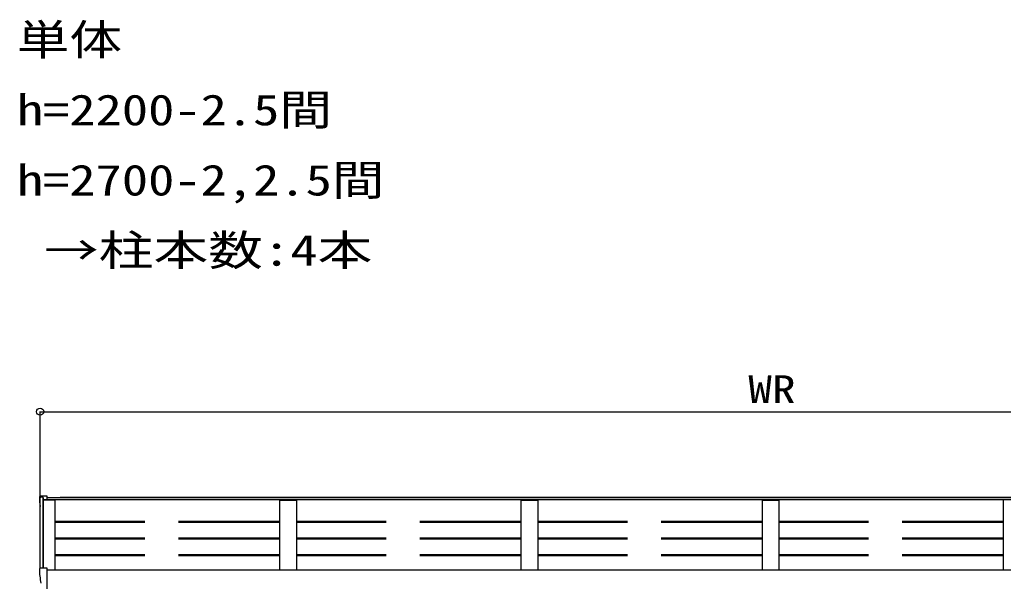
# Model space of a CAD drawing. Units: millimetres, scale not verified. Extents: x -11088 to 11088, y -17904 to 17951.
# Drawn here: x -656 to 2263, y -4591 to -2918 of the extents above; entities that cross this region are included whole.
import ezdxf
from ezdxf.enums import TextEntityAlignment as Align

# ---------------------------------------------------------------- set-up
doc = ezdxf.new("R2010")
doc.units = ezdxf.units.MM
doc.header["$LTSCALE"] = 100
doc.linetypes.add('DASHED3', pattern=[4, 3, -1])
for name, color, linetype in [('0-1_USER1', 3, 'Continuous'), ('0-2_YKK_A1', 4, 'Continuous'), ('0-3_YKK_13', 4, 'Continuous'), ('0-5_YKK_D', 6, 'Continuous')]:
    doc.layers.add(name, color=color, linetype=linetype)
doc.styles.add('ＭＳ ゴシック', font='')
doc.styles.get('ＭＳ ゴシック').set_extended_font_data('MS Gothic')

msp = doc.modelspace()

# ---------------------------------------------------------------- linework, layer by layer
at = {"layer": '0-2_YKK_A1'}
for p, q in [((-595.7, -4545.9), (-595.7, -4337.3)), ((-587.5, -4335.9), (-594.7, -4336.3)), ((-586.7, -4545.3), (-586.7, -4336.3)), ((-586, -4338.1), (-586.6, -4336.5)), ((-586, -4545.2), (-586, -4338.1)), ((3730.6, -4343.8), (-586, -4343.8)), ((-575.7, -4336.5), (3720.3, -4336.5)), ((-535.7, -4335.4), (3720.3, -4335.4)), ((3720.3, -4336.4), (-535.7, -4336.4)), ((115.3, -4345.8), (115.3, -4551.6)), ((116.3, -4344.8), (121.1, -4344.7)), ((121.1, -4344.7), (159.5, -4344.7)), ((159.5, -4344.7), (164.3, -4344.8)), ((165.3, -4345.8), (165.3, -4551.6)), ((831.3, -4345.8), (831.3, -4551.6)), ((832.3, -4344.8), (837.1, -4344.7)), ((837.1, -4344.7), (875.5, -4344.7)), ((875.5, -4344.7), (880.3, -4344.8)), ((881.3, -4345.8), (881.3, -4551.6)), ((1547.3, -4345.8), (1547.3, -4551.6)), ((1548.3, -4344.8), (1553.1, -4344.7)), ((1553.1, -4344.7), (1591.5, -4344.7)), ((1591.5, -4344.7), (1596.3, -4344.8)), ((1597.3, -4345.8), (1597.3, -4551.6)), ((2263.3, -4345.8), (2263.3, -4551.6)), ((-575.7, -4551.6), (3720.3, -4551.6))]:
    msp.add_line(p, q, dxfattribs=at)
at = {"layer": '0-2_YKK_A1', "linetype": 'DASHED3'}
for p, q in [((115.3, -4407.8), (-550.7, -4407.8)), ((831.3, -4407.8), (165.3, -4407.8)), ((1547.3, -4407.8), (881.3, -4407.8)), ((2263.3, -4407.8), (1597.3, -4407.8)), ((115.3, -4410.8), (-550.7, -4410.8)), ((831.3, -4410.8), (165.3, -4410.8)), ((1547.3, -4410.8), (881.3, -4410.8)), ((2263.3, -4410.8), (1597.3, -4410.8)), ((115.3, -4457.2), (-550.7, -4457.2)), ((115.3, -4460.2), (-550.7, -4460.2)), ((831.3, -4457.2), (165.3, -4457.2)), ((831.3, -4460.2), (165.3, -4460.2)), ((1547.3, -4457.2), (881.3, -4457.2)), ((1547.3, -4460.2), (881.3, -4460.2)), ((2263.3, -4457.2), (1597.3, -4457.2)), ((2263.3, -4460.2), (1597.3, -4460.2)), ((115.3, -4506.7), (-550.7, -4506.7)), ((115.3, -4509.7), (-550.7, -4509.7)), ((831.3, -4506.7), (165.3, -4506.7)), ((831.3, -4509.7), (165.3, -4509.7)), ((1547.3, -4506.7), (881.3, -4506.7)), ((1547.3, -4509.7), (881.3, -4509.7)), ((2263.3, -4506.7), (1597.3, -4506.7)), ((2263.3, -4509.7), (1597.3, -4509.7))]:
    msp.add_line(p, q, dxfattribs=at)
at = {"layer": '0-2_YKK_A1'}
msp.add_lwpolyline([(-550.7, -4551.6), (-550.7, -4344.7), (-586, -4344.7)], dxfattribs=at)
for centre, start, end in [((-594.7, -4337.3), 93, 180), ((-587.5, -4336.9), 20, 93), ((116.3, -4345.8), 90.6678, 179.8565), ((164.3, -4345.8), 359.8496, 89.3323), ((832.3, -4345.8), 90.6678, 179.8565), ((880.3, -4345.8), 359.8496, 89.3323), ((1548.3, -4345.8), 90.6678, 179.8565), ((1596.3, -4345.8), 359.8496, 89.3323)]:
    msp.add_arc(centre, 1, start, end, dxfattribs=at)
at = {"layer": '0-3_YKK_13'}
for p, q in [((-597.7, -4335), (-597.7, -4335.4)), ((-594.8, -4332), (-584.7, -4331.4)), ((-584.7, -4331.4), (-575.7, -4331.4)), ((-575.7, -4331.4), (-575.7, -4343.8)), ((-597.7, -4548.7), (-597.7, -4549.2)), ((-594.8, -4545.7), (-584.7, -4545.2)), ((-584.7, -4545.2), (-575.7, -4545.2)), ((-575.7, -4545.2), (-575.7, -4607.5)), ((-575.7, -4590.4), (-575.7, -4590.9))]:
    msp.add_line(p, q, dxfattribs=at)
for centre, radius, start, end in [((-594.7, -4335), 3, 93, 180), ((-395.7, -4335.4), 202, 180, 188.069), ((-594.7, -4548.7), 3, 93, 180), ((-395.7, -4549.2), 202, 180, 191.9021), ((-591.9, -4590.5), 1.5, 191.9021, 210)]:
    msp.add_arc(centre, radius, start, end, dxfattribs=at)
at = {"layer": '0-5_YKK_D'}
for p, q in [((-595.7, -4365.1), (-595.7, -4080.9)), ((-595.7, -4081.9), (3740.3, -4081.9))]:
    msp.add_line(p, q, dxfattribs=at)
msp.add_circle((-595.7, -4081.9), 10.6, dxfattribs=at)

# ---------------------------------------------------------------- texts
at = {"layer": '0-1_USER1', "style": 'ＭＳ ゴシック'}
for s, width, p in [('単体', 1.25, (-664.8, -3051.1)), ('h=2200-2.5間', 1.25, (-664.8, -3259.5)), ('h=2700-2,2.5間', 1.25, (-664.8, -3467.8)), (' →柱本数:4本', 1.3, (-664.8, -3676.1))]:
    msp.add_text(s, height=91.64, dxfattribs=dict(at, width=width)).set_placement(p, align=Align.BOTTOM_LEFT)
at = {"layer": '0-5_YKK_D', "style": 'ＭＳ ゴシック', "width": 1.25}
msp.add_text('WR', height=82.48, dxfattribs=at).set_placement((1506.3, -4081.1), align=Align.BOTTOM_LEFT)

doc.saveas('drawing.dxf')
